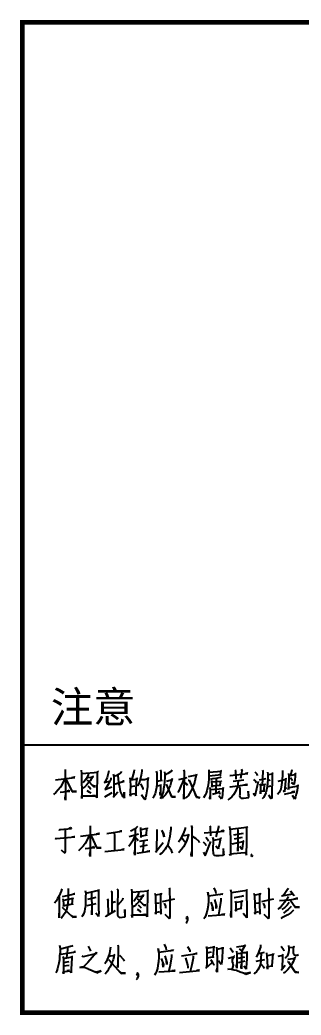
# Model space of a CAD drawing. Extents: x 2025205 to 2402328, y -557483 to 329036.
# Drawn here: x 2165640 to 2169999, y 88516 to 103917 of the extents above; entities that cross this region are included whole.
import ezdxf

# ---------------------------------------------------------------- set-up
doc = ezdxf.new("R2010")
doc.units = 0
doc.header["$LTSCALE"] = 1500
doc.header["$MEASUREMENT"] = 0
doc.layers.add('PUB_TITLE', color=4, linetype='Continuous')
doc.styles.add('图签2', font='simhei.ttf', dxfattribs={"height": 1000})

msp = doc.modelspace()

# ---------------------------------------------------------------- linework, layer by layer
at = {"layer": 'PUB_TITLE'}
for p, q in [((2165677.3, 92696.4), (2176177.3, 92696.4)), ((2166344.3, 92319.3), (2166347.3, 92009.3)), ((2166589.2, 92304.1), (2166595.2, 92255)), ((2166595.2, 92255), (2166601.3, 91865.7)), ((2166598.2, 92255), (2166852.2, 92277.7)), ((2166837.1, 92255), (2166834.1, 91914.9)), ((2166843.2, 92289), (2166837.1, 92255)), ((2166852.2, 92277.7), (2166843.2, 92289)), ((2167015.5, 92273.9), (2166991.3, 92194.5)), ((2167018.5, 92296.6), (2167015.5, 92273.9)), ((2167203, 92262.6), (2167133.4, 92221)), ((2167212, 92285.3), (2167203, 92262.6)), ((2167405.5, 92277.7), (2167384.4, 92202.1)), ((2167411.6, 92311.7), (2167405.5, 92277.7)), ((2167532.5, 92292.8), (2167517.4, 92228.6)), ((2167529.5, 92319.3), (2167532.5, 92292.8)), ((2167753.3, 92289), (2167762.3, 92258.8)), ((2167762.3, 92258.8), (2167762.3, 92168.1)), ((2167816.8, 92311.7), (2167822.8, 92289)), ((2167822.8, 92289), (2167822.8, 92145.4)), ((2167883.3, 92281.5), (2167889.3, 92243.7)), ((2167934.7, 92255), (2167895.4, 92236.1)), ((2167992.1, 92292.8), (2167934.7, 92255)), ((2167998.2, 92304.1), (2167992.1, 92292.8)), ((2168176.6, 92311.7), (2168188.7, 92292.8)), ((2168185.6, 92296.6), (2168182.6, 91858.2)), ((2168188.7, 92292.8), (2168185.6, 92296.6)), ((2168566.6, 92311.7), (2168569.6, 92277.7)), ((2168569.6, 92277.7), (2168569.6, 92217.2)), ((2168575.7, 92273.9), (2168763.2, 92292.8)), ((2168754.1, 92300.4), (2168745, 92232.3)), ((2168763.2, 92292.8), (2168754.1, 92300.4)), ((2168899.2, 92224.8), (2169171.3, 92255)), ((2168974.8, 92311.7), (2168986.9, 92296.6)), ((2168986.9, 92296.6), (2168980.9, 92292.8)), ((2168980.9, 92292.8), (2168986.9, 92168.1)), ((2169071.6, 92323), (2169086.7, 92296.6)), ((2169080.6, 92296.6), (2169071.6, 92232.3)), ((2169086.7, 92296.6), (2169080.6, 92296.6)), ((2169162.3, 92258.8), (2169135.1, 92255)), ((2169171.3, 92255), (2169162.3, 92258.8)), ((2169283.2, 92281.5), (2169310.4, 92251.2)), ((2169407.2, 92289), (2169395.1, 92069.8)), ((2169401.1, 92307.9), (2169407.2, 92289)), ((2169476.7, 92277.7), (2169482.8, 92243.7)), ((2169549.3, 92266.4), (2169549.3, 92209.7)), ((2169561.4, 92251.2), (2169549.3, 92266.4)), ((2169709.5, 92300.4), (2169709.5, 92232.3)), ((2169803.3, 92255), (2169809.3, 92221)), ((2169854.7, 92311.7), (2169833.5, 92224.8)), ((2169909.1, 92258.8), (2169906.1, 92213.4)), ((2169918.2, 92243.7), (2169909.1, 92258.8)), ((2166193.1, 92156.7), (2166492.4, 92190.8)), ((2166298.9, 92100.1), (2166268.7, 92043.4)), ((2166332.2, 92168.1), (2166298.9, 92100.1)), ((2166359.4, 92164.3), (2166450.1, 91971.6)), ((2166480.3, 92198.3), (2166441, 92187)), ((2166492.4, 92190.8), (2166480.3, 92198.3)), ((2166637.5, 92130.3), (2166622.4, 92111.4)), ((2166670.8, 92175.6), (2166637.5, 92130.3)), ((2166698, 92232.3), (2166670.8, 92175.6)), ((2166701, 92103.8), (2166673.8, 92073.6)), ((2166676.9, 92153), (2166685.9, 92153)), ((2166682.9, 92194.5), (2166695, 92190.8)), ((2166685.9, 92153), (2166779.7, 92054.7)), ((2166695, 92190.8), (2166779.7, 92202.1)), ((2166698, 92251.2), (2166698, 92232.3)), ((2166731.3, 92141.6), (2166701, 92103.8)), ((2166770.6, 92213.4), (2166731.3, 92141.6)), ((2166779.7, 92202.1), (2166770.6, 92213.4)), ((2166949, 92115.2), (2167033.6, 92137.8)), ((2166958, 92115.2), (2166949, 92115.2)), ((2166991.3, 92194.5), (2166958, 92115.2)), ((2167048.8, 92168.1), (2167006.4, 92084.9)), ((2167051.8, 92187), (2167048.8, 92168.1)), ((2167085, 92243.7), (2167094.1, 92205.9)), ((2167094.1, 92205.9), (2167097.1, 92088.7)), ((2167133.4, 92221), (2167097.1, 92205.9)), ((2167100.2, 92088.7), (2167254.4, 92134.1)), ((2167160.6, 92228.6), (2167163.7, 92160.5)), ((2167163.7, 92160.5), (2167172.7, 92096.3)), ((2167245.3, 92137.8), (2167218.1, 92122.7)), ((2167254.4, 92134.1), (2167245.3, 92137.8)), ((2167342, 92187), (2167351.1, 92153)), ((2167351.1, 92153), (2167354.1, 92058.5)), ((2167438.8, 92164.3), (2167354.1, 92153)), ((2167384.4, 92202.1), (2167372.3, 92156.7)), ((2167463, 92171.9), (2167438.8, 92164.3)), ((2167444.9, 92013.1), (2167450.9, 92168.1)), ((2167450.9, 92187), (2167463, 92171.9)), ((2167450.9, 92168.1), (2167450.9, 92187)), ((2167487.2, 92111.4), (2167475.1, 92077.4)), ((2167502.3, 92160.5), (2167487.2, 92111.4)), ((2167517.4, 92228.6), (2167502.3, 92160.5)), ((2167502.3, 92160.5), (2167568.8, 92164.3)), ((2167568.8, 92164.3), (2167571.8, 92164.3)), ((2167571.8, 92164.3), (2167626.3, 92175.6)), ((2167620.2, 92126.5), (2167617.2, 92054.7)), ((2167626.3, 92194.5), (2167620.2, 92126.5)), ((2167635.3, 92179.4), (2167626.3, 92194.5)), ((2167626.3, 92175.6), (2167635.3, 92179.4)), ((2167762.3, 92100.1), (2167756.3, 92039.6)), ((2167762.3, 92168.1), (2167762.3, 92100.1)), ((2167765.4, 92134.1), (2167853, 92149.2)), ((2167883.3, 92130.3), (2167877.2, 92069.8)), ((2167889.3, 92194.5), (2167883.3, 92130.3)), ((2167889.3, 92243.7), (2167889.3, 92194.5)), ((2167910.5, 92137.8), (2168007.2, 92164.3)), ((2167986.1, 92126.5), (2167967.9, 92066)), ((2168001.2, 92175.6), (2167986.1, 92126.5)), ((2168007.2, 92164.3), (2168001.2, 92175.6)), ((2168104, 92164.3), (2168231, 92194.5)), ((2168161.4, 92115.2), (2168137.3, 92062.3)), ((2168182.6, 92179.4), (2168161.4, 92115.2)), ((2168182.6, 92122.7), (2168221.9, 92092.5)), ((2168246.1, 92153), (2168264.3, 92149.2)), ((2168252.2, 92209.7), (2168382.2, 92232.3)), ((2168264.3, 92149.2), (2168376.1, 91888.4)), ((2168339.8, 92100.1), (2168327.7, 92062.3)), ((2168351.9, 92137.8), (2168339.8, 92100.1)), ((2168364, 92194.5), (2168351.9, 92137.8)), ((2168376.1, 92243.7), (2168364, 92194.5)), ((2168382.2, 92232.3), (2168376.1, 92243.7)), ((2168563.6, 92122.7), (2168557.5, 92073.6)), ((2168566.6, 92160.5), (2168563.6, 92122.7)), ((2168569.6, 92217.2), (2168566.6, 92160.5)), ((2168760.1, 92232.3), (2168572.7, 92213.4)), ((2168633.1, 92171.9), (2168593.8, 92164.3)), ((2168608.9, 92145.4), (2168612, 92119)), ((2168760.1, 92130.3), (2168612, 92119)), ((2168612, 92119), (2168618, 92043.4)), ((2168675.5, 92179.4), (2168633.1, 92171.9)), ((2168751.1, 92190.8), (2168675.5, 92179.4)), ((2168681.5, 92175.6), (2168678.5, 91952.7)), ((2168745, 92232.3), (2168760.1, 92232.3)), ((2168745, 92073.6), (2168754.1, 92141.6)), ((2168760.1, 92198.3), (2168751.1, 92190.8)), ((2168754.1, 92141.6), (2168760.1, 92130.3)), ((2168893.2, 92224.8), (2168899.2, 92224.8)), ((2168947.6, 92134.1), (2169110.9, 92156.7)), ((2169020.2, 92100.1), (2169017.1, 92096.3)), ((2169023.2, 92137.8), (2169020.2, 92100.1)), ((2169071.6, 92232.3), (2169059.5, 92175.6)), ((2169262, 92160.5), (2169292.3, 92134.1)), ((2169289.3, 91907.3), (2169337.6, 92137.8)), ((2169292.3, 92134.1), (2169301.4, 92111.4)), ((2169310.4, 92251.2), (2169319.5, 92224.8)), ((2169352.8, 92156.7), (2169455.6, 92179.4)), ((2169479.7, 92107.6), (2169473.7, 92050.9)), ((2169482.8, 92168.1), (2169479.7, 92107.6)), ((2169482.8, 92243.7), (2169482.8, 92168.1)), ((2169485.8, 92239.9), (2169561.4, 92251.2)), ((2169522.1, 92149.2), (2169485.8, 92141.6)), ((2169549.3, 92209.7), (2169546.3, 91914.9)), ((2169643, 92137.8), (2169767, 92168.1)), ((2169706.5, 92156.7), (2169697.4, 92077.4)), ((2169709.5, 92232.3), (2169706.5, 92156.7)), ((2169754.9, 92141.6), (2169739.8, 91971.6)), ((2169760.9, 92183.2), (2169754.9, 92141.6)), ((2169767, 92168.1), (2169760.9, 92183.2)), ((2169809.3, 92221), (2169806.3, 92009.3)), ((2169809.3, 92221), (2169918.2, 92243.7)), ((2169833.5, 92194.5), (2169857.7, 92160.5)), ((2169848.6, 92115.2), (2169887.9, 92088.7)), ((2169884.9, 92084.9), (2169848.6, 92115.2)), ((2169857.7, 92160.5), (2169863.7, 92145.4)), ((2169894, 92100.1), (2169891, 92088.7)), ((2169900, 92153), (2169894, 92100.1)), ((2169906.1, 92213.4), (2169900, 92153)), ((2166196.1, 91960.2), (2166162.8, 91930)), ((2166235.4, 92001.8), (2166196.1, 91960.2)), ((2166268.7, 92043.4), (2166235.4, 92001.8)), ((2166265.6, 91964), (2166416.8, 91982.9)), ((2166347.3, 92009.3), (2166347.3, 91843)), ((2166404.7, 91990.4), (2166377.5, 91979.1)), ((2166416.8, 91982.9), (2166404.7, 91990.4)), ((2166453.1, 91979.1), (2166435, 92001.8)), ((2166450.1, 91971.6), (2166516.6, 91975.3)), ((2166516.6, 91975.3), (2166453.1, 91979.1)), ((2166646.6, 92047.1), (2166616.4, 92028.2)), ((2166673.8, 92073.6), (2166646.6, 92047.1)), ((2166679.9, 91994.2), (2166719.2, 91967.8)), ((2166692, 92058.5), (2166725.2, 92032)), ((2166719.2, 91967.8), (2166737.3, 91948.9)), ((2166725.2, 92032), (2166740.3, 92013.1)), ((2166779.7, 92062.3), (2166764.5, 92069.8)), ((2166812.9, 92054.7), (2166779.7, 92062.3)), ((2166779.7, 92054.7), (2166812.9, 92054.7)), ((2166955, 92005.6), (2167063.9, 92047.1)), ((2166964.1, 92009.3), (2166955, 92005.6)), ((2166955, 91896), (2167069.9, 91960.2)), ((2167006.4, 92084.9), (2166964.1, 92009.3)), ((2167088.1, 91888.4), (2167160.6, 91971.6)), ((2167097.1, 91990.4), (2167094.1, 91899.7)), ((2167097.1, 92088.7), (2167097.1, 91990.4)), ((2167172.7, 92096.3), (2167175.7, 92088.7)), ((2167175.7, 92088.7), (2167181.8, 92050.9)), ((2167181.8, 92050.9), (2167187.8, 92009.3)), ((2167187.8, 92009.3), (2167199.9, 91964)), ((2167199.9, 91964), (2167218.1, 91926.2)), ((2167257.4, 91967.8), (2167254.4, 91880.8)), ((2167263.4, 91873.3), (2167257.4, 91967.8)), ((2167354.1, 92058.5), (2167351.1, 91979.1)), ((2167351.1, 91979.1), (2167354.1, 91903.5)), ((2167354.1, 92054.7), (2167420.7, 92062.3)), ((2167441.8, 91907.3), (2167444.9, 92013.1)), ((2167475.1, 92077.4), (2167469, 92058.5)), ((2167508.3, 92092.5), (2167541.6, 92035.8)), ((2167541.6, 92035.8), (2167544.6, 92024.5)), ((2167544.6, 92024.5), (2167547.7, 92005.6)), ((2167608.1, 91986.7), (2167599.1, 91922.4)), ((2167617.2, 92054.7), (2167608.1, 91986.7)), ((2167747.2, 91994.2), (2167735.1, 91941.3)), ((2167756.3, 92039.6), (2167747.2, 91994.2)), ((2167762.3, 92066), (2167825.8, 92073.6)), ((2167816.8, 91937.5), (2167816.8, 91967.8)), ((2167819.8, 92084.9), (2167819.8, 91914.9)), ((2167825.8, 92073.6), (2167819.8, 92084.9)), ((2167859.1, 91967.8), (2167847, 91926.2)), ((2167868.2, 92016.9), (2167859.1, 91967.8)), ((2167877.2, 92069.8), (2167868.2, 92016.9)), ((2167928.6, 91971.6), (2167898.4, 91926.2)), ((2167907.5, 92088.7), (2167992.1, 91896)), ((2167949.8, 92020.7), (2167928.6, 91971.6)), ((2167967.9, 92066), (2167949.8, 92020.7)), ((2168091.9, 91971.6), (2168085.9, 91960.2)), ((2168113.1, 92009.3), (2168091.9, 91971.6)), ((2168137.3, 92062.3), (2168113.1, 92009.3)), ((2168221.9, 92092.5), (2168231, 92069.8)), ((2168288.4, 91982.9), (2168267.3, 91945.1)), ((2168312.6, 92024.5), (2168288.4, 91982.9)), ((2168327.7, 92062.3), (2168312.6, 92024.5)), ((2168527.3, 91952.7), (2168512.2, 91918.6)), ((2168539.4, 91986.7), (2168527.3, 91952.7)), ((2168548.5, 92032), (2168539.4, 91986.7)), ((2168557.5, 92073.6), (2168548.5, 92032)), ((2168584.8, 92035.8), (2168587.8, 92001.8)), ((2168587.8, 92001.8), (2168590.8, 91914.9)), ((2168590.8, 92005.6), (2168796.4, 92024.5)), ((2168615, 92062.3), (2168757.1, 92073.6)), ((2168618, 92043.4), (2168615, 92062.3)), ((2168624.1, 91937.5), (2168729.9, 91964)), ((2168720.8, 91986.7), (2168732.9, 91956.4)), ((2168732.9, 91956.4), (2168739, 91933.8)), ((2168757.1, 92073.6), (2168745, 92073.6)), ((2168787.3, 92016.9), (2168778.3, 91930)), ((2168790.4, 92035.8), (2168787.3, 92016.9)), ((2168796.4, 92024.5), (2168790.4, 92035.8)), ((2168893.2, 92043.4), (2168899.2, 92047.1)), ((2168899.2, 92047.1), (2169092.7, 92073.6)), ((2168977.8, 91964), (2168953.6, 91926.2)), ((2168992.9, 92001.8), (2168977.8, 91964)), ((2169011.1, 92050.9), (2168992.9, 92001.8)), ((2169017.1, 92096.3), (2169011.1, 92050.9)), ((2169041.3, 92047.1), (2169056.4, 92028.2)), ((2169047.4, 92028.2), (2169047.4, 91941.3)), ((2169056.4, 92028.2), (2169047.4, 92028.2)), ((2169092.7, 92073.6), (2169168.3, 92081.2)), ((2169153.2, 92084.9), (2169116.9, 92073.6)), ((2169168.3, 92081.2), (2169153.2, 92084.9)), ((2169180.4, 91979.1), (2169183.4, 91896)), ((2169189.5, 91884.6), (2169180.4, 91979.1)), ((2169259, 91948.9), (2169262, 91945.1)), ((2169358.8, 92096.3), (2169367.9, 92066)), ((2169440.4, 92081.2), (2169364.9, 92069.8)), ((2169367.9, 92066), (2169367.9, 91941.3)), ((2169367.9, 91941.3), (2169370.9, 91979.1)), ((2169370.9, 91979.1), (2169434.4, 91986.7)), ((2169419.3, 91986.7), (2169434.4, 92096.3)), ((2169434.4, 91986.7), (2169419.3, 91986.7)), ((2169434.4, 92096.3), (2169440.4, 92081.2)), ((2169452.5, 91956.4), (2169434.4, 91918.6)), ((2169464.6, 92001.8), (2169452.5, 91956.4)), ((2169473.7, 92050.9), (2169464.6, 92001.8)), ((2169528.1, 92058.5), (2169476.7, 92047.1)), ((2169661.2, 91960.2), (2169634, 91930)), ((2169682.3, 92013.1), (2169661.2, 91960.2)), ((2169697.4, 92077.4), (2169682.3, 92013.1)), ((2169727.7, 91979.1), (2169779.1, 92039.6)), ((2169739.8, 91971.6), (2169727.7, 91979.1)), ((2169742.8, 91937.5), (2169900, 91971.6)), ((2169797.2, 92024.5), (2169818.4, 92035.8)), ((2169806.3, 92009.3), (2169797.2, 92024.5)), ((2169818.4, 92035.8), (2169954.5, 92062.3)), ((2169884.9, 91975.3), (2169857.7, 91964)), ((2169891, 92088.7), (2169884.9, 92084.9)), ((2169900, 91971.6), (2169884.9, 91975.3)), ((2169936.3, 91994.2), (2169921.2, 91937.5)), ((2169948.4, 92077.4), (2169936.3, 91994.2)), ((2169954.5, 92062.3), (2169948.4, 92077.4)), ((2166341.2, 91865.7), (2166347.3, 91914.9)), ((2166347.3, 91843), (2166341.2, 91865.7)), ((2166598.2, 91907.3), (2166812.9, 91907.3)), ((2166601.3, 91865.7), (2166598.2, 91907.3)), ((2166797.8, 91911.1), (2166767.6, 91907.3)), ((2166812.9, 91907.3), (2166797.8, 91911.1)), ((2166831.1, 91877.1), (2166809.9, 91907.3)), ((2166834.1, 91914.9), (2166831.1, 91877.1)), ((2167094.1, 91899.7), (2167088.1, 91888.4)), ((2167218.1, 91926.2), (2167236.2, 91899.7)), ((2167236.2, 91899.7), (2167254.4, 91884.6)), ((2167254.4, 91884.6), (2167263.4, 91873.3)), ((2167348.1, 91937.5), (2167420.7, 91945.1)), ((2167354.1, 91903.5), (2167348.1, 91937.5)), ((2167420.7, 91945.1), (2167438.8, 91922.4)), ((2167438.8, 91922.4), (2167441.8, 91907.3)), ((2167523.5, 91922.4), (2167577.9, 91854.4)), ((2167574.9, 91846.8), (2167523.5, 91922.4)), ((2167587, 91880.8), (2167574.9, 91846.8)), ((2167599.1, 91922.4), (2167587, 91880.8)), ((2167717, 91903.5), (2167698.8, 91873.3)), ((2167735.1, 91941.3), (2167717, 91903.5)), ((2167831.9, 91888.4), (2167813.7, 91861.9)), ((2167819.8, 91914.9), (2167816.8, 91937.5)), ((2167847, 91926.2), (2167831.9, 91888.4)), ((2167868.2, 91892.2), (2167844, 91865.7)), ((2167898.4, 91926.2), (2167868.2, 91892.2)), ((2167995.2, 91899.7), (2167980, 91922.4)), ((2167992.1, 91896), (2168049.6, 91892.2)), ((2168049.6, 91892.2), (2167995.2, 91899.7)), ((2168179.6, 91888.4), (2168182.6, 91933.8)), ((2168182.6, 91858.2), (2168179.6, 91888.4)), ((2168224.9, 91888.4), (2168203.8, 91869.5)), ((2168246.1, 91911.1), (2168224.9, 91888.4)), ((2168267.3, 91945.1), (2168246.1, 91911.1)), ((2168376.1, 91896), (2168355, 91937.5)), ((2168430.6, 91880.8), (2168376.1, 91896)), ((2168376.1, 91888.4), (2168430.6, 91880.8)), ((2168512.2, 91918.6), (2168488, 91877.1)), ((2168584.8, 91873.3), (2168590.8, 91911.1)), ((2168587.8, 91858.2), (2168584.8, 91873.3)), ((2168590.8, 91914.9), (2168587.8, 91858.2)), ((2168723.8, 91907.3), (2168766.2, 91869.5)), ((2168763.2, 91858.2), (2168723.8, 91907.3)), ((2168769.2, 91877.1), (2168763.2, 91858.2)), ((2168775.2, 91896), (2168769.2, 91877.1)), ((2168778.3, 91930), (2168775.2, 91896)), ((2168893.2, 91869.5), (2168862.9, 91846.8)), ((2168923.4, 91892.2), (2168893.2, 91869.5)), ((2168947.6, 91918.6), (2168923.4, 91892.2)), ((2168953.6, 91926.2), (2168947.6, 91918.6)), ((2169047.4, 91933.8), (2169044.3, 91911.1)), ((2169044.3, 91911.1), (2169047.4, 91892.2)), ((2169047.4, 91941.3), (2169047.4, 91933.8)), ((2169047.4, 91892.2), (2169056.4, 91884.6)), ((2169056.4, 91884.6), (2169071.6, 91873.3)), ((2169071.6, 91873.3), (2169104.8, 91873.3)), ((2169104.8, 91873.3), (2169189.5, 91884.6)), ((2169183.4, 91896), (2169183.4, 91884.6)), ((2169262, 91945.1), (2169289.3, 91907.3)), ((2169416.3, 91884.6), (2169398.1, 91861.9)), ((2169434.4, 91918.6), (2169416.3, 91884.6)), ((2169500.9, 91918.6), (2169540.2, 91869.5)), ((2169537.2, 91861.9), (2169500.9, 91918.6)), ((2169543.2, 91873.3), (2169537.2, 91861.9)), ((2169546.3, 91888.4), (2169543.2, 91873.3)), ((2169546.3, 91914.9), (2169546.3, 91888.4)), ((2169866.8, 91914.9), (2169903.1, 91869.5)), ((2169900, 91858.2), (2169866.8, 91914.9)), ((2169912.1, 91896), (2169900, 91858.2)), ((2169921.2, 91937.5), (2169912.1, 91896)), ((2166244.5, 91390.6), (2166253.5, 91383)), ((2166253.5, 91383), (2166262.6, 91390.6)), ((2166262.6, 91390.6), (2166265.6, 91390.6)), ((2166265.6, 91390.6), (2166438, 91405.7)), ((2166341.2, 91394.3), (2166344.3, 91084.4)), ((2166425.9, 91413.2), (2166404.7, 91405.7)), ((2166441, 91409.5), (2166425.9, 91413.2)), ((2166438, 91405.7), (2166441, 91409.5)), ((2166728.3, 91447.3), (2166731.3, 91137.3)), ((2166988.3, 91326.3), (2167218.1, 91360.3)), ((2167103.2, 91330.1), (2167109.2, 91299.8)), ((2167206, 91364.1), (2167187.8, 91356.5)), ((2167218.1, 91360.3), (2167206, 91364.1)), ((2167369.3, 91367.9), (2167354.1, 91360.3)), ((2167405.5, 91386.8), (2167369.3, 91367.9)), ((2167441.8, 91413.2), (2167405.5, 91386.8)), ((2167426.7, 91398.1), (2167420.7, 90989.9)), ((2167463, 91435.9), (2167441.8, 91413.2)), ((2167508.3, 91420.8), (2167511.4, 91386.8)), ((2167511.4, 91386.8), (2167514.4, 91322.5)), ((2167614.2, 91401.9), (2167514.4, 91383)), ((2167599.1, 91299.8), (2167614.2, 91413.2)), ((2167614.2, 91413.2), (2167614.2, 91401.9)), ((2167765.4, 91371.7), (2167756.3, 91046.6)), ((2167762.3, 91390.6), (2167765.4, 91371.7)), ((2167834.9, 91379.2), (2167865.1, 91326.3)), ((2167874.2, 91277.2), (2167859.1, 91333.9)), ((2167971, 91330.1), (2167961.9, 91273.4)), ((2167980, 91390.6), (2167971, 91330.1)), ((2167980, 91428.4), (2167980, 91398.1)), ((2167980, 91398.1), (2167980, 91390.6)), ((2168176.6, 91333.9), (2168152.4, 91284.7)), ((2168200.8, 91401.9), (2168176.6, 91333.9)), ((2168200.8, 91420.8), (2168200.8, 91401.9)), ((2168297.5, 91451), (2168309.6, 91420.8)), ((2168306.6, 91432.1), (2168303.6, 90971)), ((2168309.6, 91420.8), (2168306.6, 91432.1)), ((2168494, 91337.6), (2168805.5, 91364.1)), ((2168584.8, 91447.3), (2168590.8, 91432.1)), ((2168590.8, 91432.1), (2168596.9, 91292.3)), ((2168717.8, 91424.6), (2168675.5, 91277.2)), ((2168717.8, 91443.5), (2168717.8, 91424.6)), ((2168787.3, 91371.7), (2168766.2, 91360.3)), ((2168805.5, 91364.1), (2168787.3, 91371.7)), ((2168887.1, 91435.9), (2168896.2, 91394.3)), ((2168896.2, 91394.3), (2168899.2, 91375.4)), ((2169153.2, 91417), (2168899.2, 91390.6)), ((2168899.2, 91375.4), (2168902.2, 91216.7)), ((2168956.7, 91307.4), (2169104.8, 91333.9)), ((2169017.1, 91386.8), (2169020.2, 91367.9)), ((2169020.2, 91367.9), (2169017.1, 91231.8)), ((2169168.3, 91417), (2169153.2, 91417)), ((2169156.2, 91375.4), (2169159.2, 91420.8)), ((2169156.2, 91258.3), (2169156.2, 91375.4)), ((2169159.2, 91432.1), (2169168.3, 91417)), ((2169159.2, 91420.8), (2169159.2, 91432.1)), ((2166187, 91254.5), (2166199.1, 91250.7)), ((2166199.1, 91250.7), (2166205.2, 91250.7)), ((2166205.2, 91250.7), (2166492.4, 91273.4)), ((2166477.3, 91277.2), (2166450.1, 91269.6)), ((2166492.4, 91273.4), (2166477.3, 91277.2)), ((2166577.1, 91284.7), (2166876.4, 91318.7)), ((2166682.9, 91228), (2166652.7, 91171.3)), ((2166716.2, 91296.1), (2166682.9, 91228)), ((2166743.4, 91292.3), (2166834.1, 91099.5)), ((2166864.3, 91326.3), (2166825, 91315)), ((2166876.4, 91318.7), (2166864.3, 91326.3)), ((2167109.2, 91299.8), (2167106.2, 91061.7)), ((2167481.1, 91315), (2167336, 91277.2)), ((2167384.4, 91209.1), (2167354.1, 91163.8)), ((2167417.6, 91281), (2167384.4, 91209.1)), ((2167429.7, 91262.1), (2167463, 91231.8)), ((2167463, 91231.8), (2167472.1, 91220.5)), ((2167493.2, 91205.4), (2167623.2, 91228)), ((2167514.4, 91322.5), (2167514.4, 91265.8)), ((2167514.4, 91284.7), (2167611.2, 91303.6)), ((2167553.7, 91212.9), (2167547.7, 91039.1)), ((2167611.2, 91303.6), (2167599.1, 91299.8)), ((2167744.2, 91039.1), (2167862.1, 91186.5)), ((2167865.1, 91326.3), (2167871.2, 91299.8)), ((2167871.2, 91299.8), (2167874.2, 91277.2)), ((2167943.7, 91194), (2167931.7, 91156.2)), ((2167955.8, 91235.6), (2167943.7, 91194)), ((2167958.9, 91265.8), (2167955.8, 91235.6)), ((2167961.9, 91273.4), (2167958.9, 91265.8)), ((2168125.2, 91228), (2168101, 91194)), ((2168152.4, 91284.7), (2168125.2, 91228)), ((2168152.4, 91265.8), (2168173.5, 91235.6)), ((2168173.5, 91235.6), (2168188.7, 91212.9)), ((2168176.6, 91299.8), (2168185.6, 91296.1)), ((2168185.6, 91296.1), (2168255.2, 91307.4)), ((2168188.7, 91212.9), (2168194.7, 91190.2)), ((2168228, 91224.3), (2168203.8, 91167.6)), ((2168252.2, 91307.4), (2168228, 91224.3)), ((2168261.2, 91315), (2168252.2, 91307.4)), ((2168255.2, 91307.4), (2168261.2, 91315)), ((2168309.6, 91284.7), (2168361, 91254.5)), ((2168361, 91254.5), (2168415.4, 91205.4)), ((2168415.4, 91205.4), (2168421.5, 91186.5)), ((2168482, 91197.8), (2168515.2, 91160)), ((2168512.2, 90982.4), (2168599.9, 91201.6)), ((2168521.3, 91269.6), (2168554.5, 91231.8)), ((2168554.5, 91231.8), (2168560.6, 91209.1)), ((2168630.1, 91262.1), (2168639.2, 91224.3)), ((2168639.2, 91224.3), (2168630.1, 91262.1)), ((2168636.2, 91073.1), (2168639.2, 91224.3)), ((2168639.2, 91224.3), (2168760.1, 91243.2)), ((2168745, 91224.3), (2168735.9, 91171.3)), ((2168748, 91258.3), (2168745, 91224.3)), ((2168760.1, 91243.2), (2168748, 91258.3)), ((2168902.2, 91216.7), (2168902.2, 91099.5)), ((2168932.5, 91167.6), (2169098.8, 91201.6)), ((2168965.7, 91243.2), (2169092.7, 91269.6)), ((2169017.1, 91231.8), (2169020.2, 91137.3)), ((2169101.8, 91209.1), (2169092.7, 91133.5)), ((2169098.8, 91212.9), (2169104.8, 91205.4)), ((2169098.8, 91201.6), (2169098.8, 91212.9)), ((2169104.8, 91205.4), (2169101.8, 91209.1)), ((2169156.2, 91156.2), (2169156.2, 91258.3)), ((2166283.8, 91069.3), (2166335.2, 91020.2)), ((2166335.2, 91020.2), (2166283.8, 91069.3)), ((2166341.2, 91042.8), (2166335.2, 91020.2)), ((2166335.2, 91020.2), (2166338.2, 91031.5)), ((2166344.3, 91084.4), (2166341.2, 91042.8)), ((2166580.1, 91088.2), (2166546.8, 91058)), ((2166619.4, 91129.8), (2166580.1, 91088.2)), ((2166652.7, 91171.3), (2166619.4, 91129.8)), ((2166649.6, 91092), (2166800.8, 91110.9)), ((2166725.2, 90993.7), (2166731.3, 91042.8)), ((2166731.3, 91137.3), (2166731.3, 90971)), ((2166788.7, 91118.4), (2166761.5, 91107.1)), ((2166800.8, 91110.9), (2166788.7, 91118.4)), ((2166837.1, 91107.1), (2166819, 91129.8)), ((2166834.1, 91099.5), (2166900.6, 91103.3)), ((2166900.6, 91103.3), (2166837.1, 91107.1)), ((2166955, 91046.6), (2167257.4, 91076.9)), ((2167248.3, 91084.4), (2167221.1, 91073.1)), ((2167257.4, 91076.9), (2167248.3, 91084.4)), ((2167354.1, 91163.8), (2167326.9, 91126)), ((2167414.6, 91023.9), (2167420.7, 91061.7)), ((2167420.7, 90989.9), (2167414.6, 91023.9)), ((2167453.9, 91023.9), (2167653.5, 91050.4)), ((2167611.2, 91144.9), (2167499.3, 91122.2)), ((2167641.4, 91054.2), (2167608.1, 91046.6)), ((2167653.5, 91050.4), (2167641.4, 91054.2)), ((2167756.3, 91046.6), (2167744.2, 91039.1)), ((2167837.9, 91023.9), (2167816.8, 91008.8)), ((2167856.1, 91039.1), (2167837.9, 91023.9)), ((2167874.2, 91061.7), (2167856.1, 91039.1)), ((2167892.3, 91084.4), (2167874.2, 91061.7)), ((2167907.5, 91107.1), (2167892.3, 91084.4)), ((2167922.6, 91129.8), (2167907.5, 91107.1)), ((2167931.7, 91156.2), (2167922.6, 91129.8)), ((2167992.1, 91061.7), (2167934.7, 91141.1)), ((2168007.2, 91023.9), (2167992.1, 91061.7)), ((2168110, 91039.1), (2168098, 91027.7)), ((2168143.3, 91076.9), (2168110, 91039.1)), ((2168146.3, 91076.9), (2168143.3, 91076.9)), ((2168176.6, 91118.4), (2168146.3, 91076.9)), ((2168203.8, 91167.6), (2168176.6, 91118.4)), ((2168297.5, 91001.3), (2168303.6, 91046.6)), ((2168485, 91039.1), (2168512.2, 90982.4)), ((2168515.2, 91160), (2168521.3, 91141.1)), ((2168639.2, 91020.2), (2168636.2, 91073.1)), ((2168711.7, 91088.2), (2168675.5, 91129.8)), ((2168681.5, 91122.2), (2168714.8, 91095.8)), ((2168717.8, 91103.3), (2168711.7, 91088.2)), ((2168735.9, 91171.3), (2168717.8, 91103.3)), ((2168790.4, 91092), (2168796.4, 91023.9)), ((2168793.4, 91054.2), (2168793.4, 90989.9)), ((2168796.4, 91023.9), (2168802.5, 90993.7)), ((2168896.2, 91012.6), (2169119.9, 91031.5)), ((2168902.2, 91099.5), (2168902.2, 90986.1)), ((2169017.1, 91084.4), (2169020.2, 91107.1)), ((2169017.1, 91061.7), (2169017.1, 91084.4)), ((2169020.2, 91050.4), (2169017.1, 91061.7)), ((2169020.2, 91137.3), (2169020.2, 91050.4)), ((2169050.4, 91126), (2169083.7, 91084.4)), ((2169080.6, 91076.9), (2169050.4, 91126)), ((2169083.7, 91088.2), (2169080.6, 91076.9)), ((2169092.7, 91133.5), (2169083.7, 91088.2)), ((2169119.9, 91031.5), (2169135.1, 91020.2)), ((2169153.2, 91035.3), (2169156.2, 91156.2)), ((2169153.2, 90989.9), (2169153.2, 91035.3)), ((2166731.3, 90971), (2166725.2, 90993.7)), ((2167816.8, 91008.8), (2167801.6, 90993.7)), ((2168303.6, 90971), (2168297.5, 91001.3)), ((2168645.2, 90997.5), (2168639.2, 91020.2)), ((2168654.3, 90986.1), (2168645.2, 90997.5)), ((2168684.5, 90978.6), (2168654.3, 90986.1)), ((2168726.9, 90978.6), (2168684.5, 90978.6)), ((2168793.4, 90986.1), (2168726.9, 90978.6)), ((2168802.5, 90993.7), (2168793.4, 90986.1)), ((2168902.2, 90986.1), (2168896.2, 91012.6)), ((2169135.1, 91020.2), (2169153.2, 90989.9)), ((2169234.5, 91008), (2169219.7, 90989.5)), ((2169219.7, 90989.5), (2169234.5, 90971)), ((2169234.5, 90971), (2169249.3, 90989.5)), ((2166280, 90435.7), (2166264.9, 90397.9)), ((2166289.1, 90469.7), (2166280, 90435.7)), ((2166385.9, 90477.2), (2166385.9, 90454.6)), ((2166385.9, 90454.6), (2166388.9, 90371.4)), ((2166652, 90443.2), (2166661, 90397.9)), ((2166661, 90405.4), (2166863.6, 90447)), ((2166751.7, 90420.5), (2166757.8, 90122)), ((2166857.6, 90458.3), (2166857.6, 90401.7)), ((2166863.6, 90447), (2166857.6, 90458.3)), ((2167051.1, 90435.7), (2167069.2, 90416.8)), ((2167063.2, 90420.5), (2167066.2, 90099.3)), ((2167069.2, 90416.8), (2167063.2, 90420.5)), ((2167144.8, 90469.7), (2167162.9, 90447)), ((2167156.9, 90450.8), (2167150.9, 90201.3)), ((2167162.9, 90447), (2167156.9, 90450.8)), ((2167368.6, 90465.9), (2167374.6, 90416.8)), ((2167374.6, 90416.8), (2167380.6, 90027.5)), ((2167377.6, 90416.8), (2167631.6, 90439.4)), ((2167477.4, 90413), (2167477.4, 90394.1)), ((2167616.5, 90416.8), (2167613.5, 90076.6)), ((2167622.5, 90450.8), (2167616.5, 90416.8)), ((2167631.6, 90439.4), (2167622.5, 90450.8)), ((2167955.1, 90484.8), (2167961.2, 90469.7)), ((2167961.2, 90469.7), (2167964.2, 90261.8)), ((2168550.8, 90416.8), (2168562.9, 90341.2)), ((2168562.9, 90356.3), (2168550.8, 90416.8)), ((2168644.5, 90484.8), (2168671.7, 90428.1)), ((2168671.7, 90428.1), (2168674.8, 90397.9)), ((2168904.6, 90462.1), (2168913.6, 90413)), ((2168913.6, 90413), (2169161.6, 90450.8)), ((2168913.6, 90413), (2168913.6, 90397.9)), ((2169155.5, 90458.3), (2169152.5, 90447)), ((2169152.5, 90447), (2169158.5, 90125.7)), ((2169161.6, 90450.8), (2169155.5, 90458.3)), ((2169491.1, 90484.8), (2169497.2, 90469.7)), ((2169497.2, 90469.7), (2169500.2, 90261.8)), ((2169787.5, 90458.3), (2169748.1, 90397.9)), ((2169796.5, 90481), (2169787.5, 90458.3)), ((2169835.8, 90435.7), (2169884.2, 90371.4)), ((2169869.1, 90390.3), (2169835.8, 90435.7)), ((2166201.4, 90280.7), (2166177.2, 90246.7)), ((2166225.6, 90318.5), (2166201.4, 90280.7)), ((2166246.8, 90360.1), (2166225.6, 90318.5)), ((2166264.9, 90397.9), (2166246.8, 90360.1)), ((2166246.8, 90348.7), (2166249.8, 90095.5)), ((2166301.2, 90352.5), (2166491.7, 90394.1)), ((2166307.3, 90314.7), (2166313.3, 90284.5)), ((2166313.3, 90284.5), (2166316.3, 90242.9)), ((2166461.5, 90318.5), (2166316.3, 90292)), ((2166385.9, 90303.4), (2166382.9, 90246.7)), ((2166388.9, 90371.4), (2166385.9, 90303.4)), ((2166452.4, 90231.6), (2166461.5, 90329.8)), ((2166482.6, 90394.1), (2166458.4, 90386.5)), ((2166461.5, 90329.8), (2166461.5, 90318.5)), ((2166491.7, 90394.1), (2166482.6, 90394.1)), ((2166658, 90273.1), (2166655, 90201.3)), ((2166661, 90397.9), (2166658, 90352.5)), ((2166658, 90352.5), (2166658, 90273.1)), ((2166818.3, 90333.6), (2166688.2, 90303.4)), ((2166857.6, 90401.7), (2166860.6, 90246.7)), ((2166990.6, 90314.7), (2167008.7, 90288.3)), ((2167002.7, 90292), (2167008.7, 90069.1)), ((2167008.7, 90288.3), (2167002.7, 90292)), ((2167123.6, 90269.4), (2167066.2, 90254.2)), ((2167232.5, 90299.6), (2167153.9, 90212.7)), ((2167235.5, 90326.1), (2167232.5, 90299.6)), ((2167416.9, 90292), (2167401.8, 90273.1)), ((2167450.2, 90337.4), (2167416.9, 90292)), ((2167477.4, 90394.1), (2167450.2, 90337.4)), ((2167480.4, 90265.6), (2167453.2, 90235.4)), ((2167456.2, 90314.7), (2167465.3, 90314.7)), ((2167462.3, 90356.3), (2167474.4, 90352.5)), ((2167465.3, 90314.7), (2167559, 90216.5)), ((2167474.4, 90352.5), (2167559, 90363.9)), ((2167510.7, 90303.4), (2167480.4, 90265.6)), ((2167550, 90375.2), (2167510.7, 90303.4)), ((2167559, 90363.9), (2167550, 90375.2)), ((2167731.4, 90401.7), (2167740.5, 90363.9)), ((2167740.5, 90363.9), (2167749.5, 90103.1)), ((2167840.2, 90386.5), (2167743.5, 90371.4)), ((2167746.5, 90246.7), (2167800.9, 90254.2)), ((2167825.1, 90401.7), (2167840.2, 90386.5)), ((2167825.1, 90242.9), (2167825.1, 90401.7)), ((2167852.3, 90273.1), (2167964.2, 90299.6)), ((2167964.2, 90299.6), (2168042.8, 90314.7)), ((2167964.2, 90261.8), (2167964.2, 90133.3)), ((2168562.9, 90280.7), (2168556.8, 90212.7)), ((2168780.6, 90386.5), (2168562.9, 90356.3)), ((2168562.9, 90341.2), (2168562.9, 90280.7)), ((2168599.2, 90261.8), (2168632.4, 90171.1)), ((2168656.6, 90303.4), (2168686.9, 90197.6)), ((2168735.2, 90382.8), (2168774.5, 90394.1)), ((2168756.4, 90288.3), (2168735.2, 90159.8)), ((2168756.4, 90326.1), (2168756.4, 90288.3)), ((2168774.5, 90394.1), (2168786.6, 90386.5)), ((2168786.6, 90386.5), (2168780.6, 90386.5)), ((2168913.6, 90397.9), (2168916.6, 90091.7)), ((2168959, 90333.6), (2168965, 90333.6)), ((2168965, 90333.6), (2169107.1, 90360.1)), ((2168977.1, 90276.9), (2168986.2, 90250.5)), ((2169073.9, 90269.4), (2168986.2, 90258)), ((2169067.8, 90167.3), (2169079.9, 90288.3)), ((2169092, 90276.9), (2169073.9, 90269.4)), ((2169079.9, 90288.3), (2169092, 90276.9)), ((2169104.1, 90363.9), (2169086, 90356.3)), ((2169107.1, 90360.1), (2169104.1, 90363.9)), ((2169267.4, 90401.7), (2169276.5, 90363.9)), ((2169276.5, 90363.9), (2169285.5, 90103.1)), ((2169376.2, 90386.5), (2169279.5, 90371.4)), ((2169282.5, 90246.7), (2169336.9, 90254.2)), ((2169361.1, 90401.7), (2169376.2, 90386.5)), ((2169361.1, 90242.9), (2169361.1, 90401.7)), ((2169388.3, 90273.1), (2169500.2, 90299.6)), ((2169500.2, 90299.6), (2169578.8, 90314.7)), ((2169500.2, 90261.8), (2169500.2, 90133.3)), ((2169663.5, 90288.3), (2169814.7, 90299.6)), ((2169702.8, 90360.1), (2169869.1, 90390.3)), ((2169714.9, 90356.3), (2169702.8, 90360.1)), ((2169748.1, 90261.8), (2169711.9, 90220.2)), ((2169748.1, 90397.9), (2169714.9, 90356.3)), ((2169775.4, 90307.2), (2169748.1, 90261.8)), ((2169796.5, 90352.5), (2169775.4, 90307.2)), ((2169814.7, 90258), (2169781.4, 90216.5)), ((2169814.7, 90299.6), (2169947.7, 90318.5)), ((2169829.8, 90299.6), (2169914.4, 90182.4)), ((2169884.2, 90371.4), (2169890.3, 90360.1)), ((2169926.5, 90322.3), (2169893.3, 90310.9)), ((2169947.7, 90318.5), (2169926.5, 90322.3)), ((2166295.2, 90186.2), (2166461.5, 90031.3)), ((2166316.3, 90242.9), (2166316.3, 90197.6)), ((2166316.3, 90197.6), (2166319.4, 90212.7)), ((2166343.5, 90099.3), (2166316.3, 90061.5)), ((2166319.4, 90212.7), (2166464.5, 90235.4)), ((2166361.7, 90140.9), (2166343.5, 90099.3)), ((2166373.8, 90190), (2166361.7, 90140.9)), ((2166382.9, 90246.7), (2166373.8, 90190)), ((2166464.5, 90235.4), (2166452.4, 90231.6)), ((2166639.9, 90118.2), (2166624.7, 90076.6)), ((2166648.9, 90159.8), (2166639.9, 90118.2)), ((2166655, 90201.3), (2166648.9, 90159.8)), ((2166685.2, 90212.7), (2166824.3, 90242.9)), ((2166754.8, 90091.7), (2166757.8, 90137.1)), ((2166757.8, 90122), (2166757.8, 90069.1)), ((2166860.6, 90246.7), (2166860.6, 90167.3)), ((2166860.6, 90167.3), (2166860.6, 90156)), ((2166860.6, 90156), (2166863.6, 90099.3)), ((2166863.6, 90099.3), (2166860.6, 90061.5)), ((2166981.5, 90050.2), (2167123.6, 90133.3)), ((2167150.9, 90201.3), (2167150.9, 90095.5)), ((2167265.7, 90148.4), (2167268.8, 90038.8)), ((2167271.8, 90035), (2167265.7, 90148.4)), ((2167426, 90208.9), (2167395.8, 90190)), ((2167453.2, 90235.4), (2167426, 90208.9)), ((2167459.3, 90156), (2167498.6, 90129.5)), ((2167471.4, 90220.2), (2167504.6, 90193.8)), ((2167498.6, 90129.5), (2167516.7, 90110.6)), ((2167504.6, 90193.8), (2167519.7, 90174.9)), ((2167559, 90224), (2167543.9, 90231.6)), ((2167592.3, 90216.5), (2167559, 90224)), ((2167559, 90216.5), (2167592.3, 90216.5)), ((2167743.5, 90103.1), (2167807, 90118.2)), ((2167749.5, 90076.6), (2167743.5, 90103.1)), ((2167749.5, 90103.1), (2167749.5, 90076.6)), ((2167807, 90118.2), (2167828.1, 90076.6)), ((2167828.1, 90076.6), (2167825.1, 90242.9)), ((2167876.5, 90246.7), (2167897.7, 90201.3)), ((2167897.7, 90201.3), (2167897.7, 90171.1)), ((2167964.2, 90133.3), (2167964.2, 90038.8)), ((2168538.7, 90106.8), (2168523.6, 90061.5)), ((2168547.8, 90156), (2168538.7, 90106.8)), ((2168556.8, 90212.7), (2168547.8, 90156)), ((2168629.4, 90129.5), (2168626.4, 90182.4)), ((2168632.4, 90171.1), (2168629.4, 90129.5)), ((2168683.8, 90167.3), (2168680.8, 90220.2)), ((2168686.9, 90197.6), (2168683.8, 90167.3)), ((2168735.2, 90159.8), (2168717.1, 90069.1)), ((2168910.6, 90057.7), (2168916.6, 90125.7)), ((2168983.2, 90148.4), (2169079.9, 90171.1)), ((2168992.2, 90122), (2168983.2, 90148.4)), ((2168986.2, 90250.5), (2168989.2, 90148.4)), ((2168989.2, 90148.4), (2168992.2, 90122)), ((2169073.9, 90171.1), (2169067.8, 90167.3)), ((2169079.9, 90171.1), (2169073.9, 90171.1)), ((2169158.5, 90125.7), (2169158.5, 90114.4)), ((2169158.5, 90114.4), (2169158.5, 90080.4)), ((2169279.5, 90103.1), (2169343, 90118.2)), ((2169285.5, 90076.6), (2169279.5, 90103.1)), ((2169285.5, 90103.1), (2169285.5, 90076.6)), ((2169343, 90118.2), (2169364.1, 90076.6)), ((2169364.1, 90076.6), (2169361.1, 90242.9)), ((2169412.5, 90246.7), (2169433.7, 90201.3)), ((2169433.7, 90201.3), (2169433.7, 90171.1)), ((2169500.2, 90133.3), (2169500.2, 90038.8)), ((2169654.4, 90163.5), (2169639.3, 90152.2)), ((2169678.6, 90182.4), (2169654.4, 90163.5)), ((2169711.9, 90220.2), (2169678.6, 90182.4)), ((2169717.9, 90159.8), (2169702.8, 90152.2)), ((2169748.1, 90182.4), (2169717.9, 90159.8)), ((2169763.3, 90122), (2169727, 90095.5)), ((2169781.4, 90216.5), (2169748.1, 90182.4)), ((2169799.5, 90152.2), (2169763.3, 90122)), ((2169841.9, 90099.3), (2169793.5, 90065.3)), ((2169844.9, 90197.6), (2169799.5, 90152.2)), ((2169881.2, 90140.9), (2169841.9, 90099.3)), ((2169914.4, 90190), (2169896.3, 90208.9)), ((2169971.9, 90186.2), (2169914.4, 90190)), ((2169914.4, 90182.4), (2169971.9, 90186.2)), ((2166246.8, 90053.9), (2166249.8, 90095.5)), ((2166249.8, 90023.7), (2166246.8, 90053.9)), ((2166249.8, 90095.5), (2166249.8, 90023.7)), ((2166289.1, 90027.5), (2166274, 90016.1)), ((2166316.3, 90061.5), (2166289.1, 90027.5)), ((2166455.4, 90042.6), (2166437.3, 90053.9)), ((2166458.4, 90038.8), (2166455.4, 90042.6)), ((2166518.9, 90038.8), (2166458.4, 90038.8)), ((2166461.5, 90031.3), (2166518.9, 90038.8)), ((2166612.6, 90053.9), (2166600.6, 90035)), ((2166624.7, 90076.6), (2166612.6, 90053.9)), ((2166757.8, 90069.1), (2166754.8, 90091.7)), ((2166815.2, 90095.5), (2166857.6, 90053.9)), ((2166860.6, 90042.6), (2166815.2, 90095.5)), ((2166860.6, 90061.5), (2166860.6, 90042.6)), ((2166963.4, 90050.2), (2166972.5, 90042.6)), ((2166972.5, 90042.6), (2166981.5, 90050.2)), ((2167150.9, 90095.5), (2167150.9, 90065.3)), ((2167150.9, 90065.3), (2167156.9, 90046.4)), ((2167156.9, 90046.4), (2167169, 90035)), ((2167169, 90035), (2167184.1, 90027.5)), ((2167184.1, 90027.5), (2167271.8, 90035)), ((2167377.6, 90069.1), (2167592.3, 90069.1)), ((2167380.6, 90027.5), (2167377.6, 90069.1)), ((2167577.2, 90072.8), (2167546.9, 90069.1)), ((2167592.3, 90069.1), (2167577.2, 90072.8)), ((2167610.4, 90038.8), (2167589.3, 90069.1)), ((2167613.5, 90076.6), (2167610.4, 90038.8)), ((2167891.6, 90072.8), (2167958.2, 90012.4)), ((2167958.2, 90004.8), (2167891.6, 90072.8)), ((2167964.2, 90038.8), (2167958.2, 90004.8)), ((2168230.3, 90042.6), (2168215.2, 90023.7)), ((2168215.2, 90023.7), (2168230.3, 90004.8)), ((2168218.2, 89936.8), (2168230.3, 89951.9)), ((2168245.4, 90023.7), (2168230.3, 90042.6)), ((2168230.3, 90004.8), (2168245.4, 90023.7)), ((2168230.3, 89951.9), (2168245.4, 89985.9)), ((2168245.4, 89985.9), (2168245.4, 90023.7)), ((2168508.5, 90027.5), (2168493.3, 90004.8)), ((2168523.6, 90061.5), (2168508.5, 90027.5)), ((2168559.9, 90053.9), (2168816.9, 90072.8)), ((2168801.7, 90076.6), (2168765.5, 90069.1)), ((2168816.9, 90072.8), (2168801.7, 90076.6)), ((2168916.6, 90027.5), (2168910.6, 90057.7)), ((2168916.6, 90091.7), (2168916.6, 90027.5)), ((2169101.1, 90088), (2169152.5, 90038.8)), ((2169155.5, 90023.7), (2169101.1, 90088)), ((2169152.5, 90038.8), (2169155.5, 90065.3)), ((2169158.5, 90080.4), (2169155.5, 90038.8)), ((2169155.5, 90038.8), (2169155.5, 90023.7)), ((2169427.6, 90072.8), (2169494.2, 90012.4)), ((2169494.2, 90004.8), (2169427.6, 90072.8)), ((2169500.2, 90038.8), (2169494.2, 90004.8)), ((2169699.8, 90019.9), (2169684.6, 90012.4)), ((2169733, 90035), (2169699.8, 90019.9)), ((2169793.5, 90065.3), (2169733, 90035)), ((2166255.9, 89599.7), (2166264.9, 89546.8)), ((2166261.9, 89482.5), (2166255.9, 89433.4)), ((2166264.9, 89520.3), (2166261.9, 89482.5)), ((2166264.9, 89546.8), (2166264.9, 89520.3)), ((2166443.3, 89580.8), (2166268, 89535.4)), ((2166280, 89459.8), (2166500.8, 89493.9)), ((2166379.8, 89527.9), (2166361.7, 89403.1)), ((2166379.8, 89558.1), (2166379.8, 89527.9)), ((2166458.4, 89592.1), (2166443.3, 89580.8)), ((2166479.6, 89497.6), (2166464.5, 89486.3)), ((2166500.8, 89493.9), (2166479.6, 89497.6)), ((2166827.3, 89486.3), (2166694.3, 89331.3)), ((2166697.3, 89580.8), (2166718.5, 89539.2)), ((2166718.5, 89539.2), (2166730.6, 89520.3)), ((2166730.6, 89520.3), (2166733.6, 89505.2)), ((2166836.4, 89475), (2166827.3, 89486.3)), ((2167042, 89543), (2167026.9, 89467.4)), ((2167045, 89565.7), (2167042, 89543)), ((2167156.9, 89603.5), (2167166, 89584.6)), ((2167162.9, 89565.7), (2167159.9, 89252)), ((2167166, 89584.6), (2167162.9, 89565.7)), ((2167782.8, 89546.8), (2167794.9, 89471.2)), ((2167794.9, 89486.3), (2167782.8, 89546.8)), ((2168012.6, 89516.5), (2167794.9, 89486.3)), ((2167876.5, 89614.8), (2167903.7, 89558.1)), ((2167903.7, 89558.1), (2167906.8, 89527.9)), ((2167967.2, 89512.8), (2168006.5, 89524.1)), ((2168006.5, 89524.1), (2168018.6, 89516.5)), ((2168018.6, 89516.5), (2168012.6, 89516.5)), ((2168239.4, 89577), (2168263.5, 89535.4)), ((2168263.5, 89535.4), (2168272.6, 89512.8)), ((2168272.6, 89512.8), (2168275.6, 89493.9)), ((2168529.6, 89577), (2168535.7, 89539.2)), ((2168535.7, 89550.5), (2168650.6, 89573.2)), ((2168535.7, 89539.2), (2168535.7, 89425.8)), ((2168538.7, 89478.7), (2168608.2, 89493.9)), ((2168644.5, 89580.8), (2168629.4, 89418.3)), ((2168650.6, 89573.2), (2168644.5, 89580.8)), ((2168686.9, 89565.7), (2168692.9, 89531.7)), ((2168692.9, 89531.7), (2168695.9, 89350.2)), ((2168695.9, 89535.4), (2168786.6, 89558.1)), ((2168780.6, 89512.8), (2168777.6, 89406.9)), ((2168783.6, 89569.4), (2168780.6, 89512.8)), ((2168786.6, 89558.1), (2168783.6, 89569.4)), ((2168898.5, 89558.1), (2168931.8, 89512.8)), ((2168931.8, 89512.8), (2168940.8, 89486.3)), ((2168995.3, 89505.2), (2169004.3, 89463.6)), ((2168998.3, 89573.2), (2169137.4, 89592.1)), ((2169043.6, 89539.2), (2169082.9, 89505.2)), ((2169079.9, 89509), (2169043.6, 89539.2)), ((2169058.8, 89475), (2169113.2, 89482.5)), ((2169134.3, 89599.7), (2169079.9, 89509)), ((2169082.9, 89505.2), (2169089, 89490.1)), ((2169113.2, 89482.5), (2169164.6, 89486.3)), ((2169137.4, 89592.1), (2169134.3, 89599.7)), ((2169158.5, 89501.4), (2169155.5, 89384.2)), ((2169164.6, 89486.3), (2169158.5, 89501.4)), ((2169367.2, 89565.7), (2169327.9, 89459.8)), ((2169346, 89467.4), (2169430.7, 89490.1)), ((2169367.2, 89603.5), (2169370.2, 89580.8)), ((2169370.2, 89580.8), (2169367.2, 89565.7)), ((2169687.7, 89584.6), (2169724, 89531.7)), ((2169724, 89531.7), (2169730, 89509)), ((2169802.6, 89486.3), (2169793.5, 89452.3)), ((2169808.6, 89520.3), (2169802.6, 89486.3)), ((2169805.6, 89592.1), (2169808.6, 89558.1)), ((2169808.6, 89558.1), (2169808.6, 89520.3)), ((2169811.6, 89561.9), (2169893.3, 89569.4)), ((2169887.2, 89580.8), (2169878.2, 89550.5)), ((2169878.2, 89550.5), (2169878.2, 89524.1)), ((2169878.2, 89524.1), (2169878.2, 89501.4)), ((2169878.2, 89501.4), (2169878.2, 89475)), ((2169893.3, 89569.4), (2169887.2, 89580.8)), ((2166252.8, 89372.9), (2166243.8, 89320)), ((2166255.9, 89433.4), (2166252.8, 89372.9)), ((2166307.3, 89422), (2166316.3, 89391.8)), ((2166313.3, 89391.8), (2166455.4, 89418.3)), ((2166316.3, 89391.8), (2166316.3, 89153.7)), ((2166316.3, 89331.3), (2166404, 89346.5)), ((2166443.3, 89403.1), (2166437.3, 89229.3)), ((2166446.3, 89429.6), (2166443.3, 89403.1)), ((2166455.4, 89418.3), (2166446.3, 89429.6)), ((2166600.6, 89433.4), (2166621.7, 89418.3)), ((2166621.7, 89418.3), (2166627.8, 89422)), ((2166691.3, 89331.3), (2166621.7, 89259.5)), ((2166627.8, 89422), (2166836.4, 89475)), ((2166694.3, 89331.3), (2166691.3, 89331.3)), ((2166975.5, 89338.9), (2166957.3, 89308.7)), ((2166993.6, 89376.7), (2166975.5, 89338.9)), ((2167008.7, 89414.5), (2166993.6, 89376.7)), ((2167026.9, 89467.4), (2167008.7, 89414.5)), ((2167014.8, 89429.6), (2167111.5, 89444.7)), ((2167014.8, 89376.7), (2167208.3, 89161.3)), ((2167072.2, 89338.9), (2167054.1, 89297.3)), ((2167084.3, 89369.1), (2167072.2, 89338.9)), ((2167096.4, 89418.3), (2167084.3, 89369.1)), ((2167102.5, 89452.3), (2167096.4, 89418.3)), ((2167111.5, 89444.7), (2167102.5, 89452.3)), ((2167184.1, 89440.9), (2167190.2, 89437.2)), ((2167190.2, 89437.2), (2167244.6, 89376.7)), ((2167244.6, 89376.7), (2167259.7, 89354)), ((2167788.8, 89342.7), (2167779.8, 89286)), ((2167794.9, 89410.7), (2167788.8, 89342.7)), ((2167794.9, 89471.2), (2167794.9, 89410.7)), ((2167831.2, 89391.8), (2167864.4, 89301.1)), ((2167888.6, 89433.4), (2167918.9, 89327.6)), ((2167915.8, 89297.3), (2167912.8, 89350.2)), ((2167988.4, 89418.3), (2167967.2, 89289.8)), ((2167988.4, 89456.1), (2167988.4, 89418.3)), ((2168145.6, 89433.4), (2168390.5, 89471.2)), ((2168206.1, 89403.1), (2168236.3, 89293.5)), ((2168324, 89395.6), (2168305.9, 89293.5)), ((2168324, 89433.4), (2168324, 89395.6)), ((2168378.4, 89471.2), (2168342.2, 89459.8)), ((2168390.5, 89471.2), (2168378.4, 89471.2)), ((2168523.6, 89244.4), (2168620.3, 89331.3)), ((2168535.7, 89425.8), (2168535.7, 89331.3)), ((2168535.7, 89331.3), (2168535.7, 89320)), ((2168644.5, 89418.3), (2168541.7, 89399.4)), ((2168602.2, 89372.9), (2168641.5, 89308.7)), ((2168623.4, 89335.1), (2168602.2, 89372.9)), ((2168620.3, 89331.3), (2168623.4, 89335.1)), ((2168629.4, 89418.3), (2168644.5, 89418.3)), ((2168695.9, 89350.2), (2168695.9, 89338.9)), ((2168695.9, 89338.9), (2168695.9, 89180.2)), ((2168717.1, 89354), (2168762.4, 89308.7)), ((2168762.4, 89297.3), (2168717.1, 89354)), ((2168768.5, 89338.9), (2168765.5, 89312.4)), ((2168777.6, 89406.9), (2168768.5, 89338.9)), ((2168868.3, 89399.4), (2168965, 89422)), ((2168931.8, 89372.9), (2168928.7, 89357.8)), ((2168928.7, 89357.8), (2168931.8, 89338.9)), ((2168946.9, 89406.9), (2168931.8, 89372.9)), ((2168931.8, 89338.9), (2168940.8, 89316.2)), ((2168956, 89429.6), (2168946.9, 89406.9)), ((2168965, 89422), (2168956, 89429.6)), ((2169004.3, 89467.4), (2169058.8, 89475)), ((2169004.3, 89463.6), (2169004.3, 89293.5)), ((2169028.5, 89399.4), (2169125.3, 89418.3)), ((2169028.5, 89331.3), (2169131.3, 89354)), ((2169073.9, 89471.2), (2169073.9, 89376.7)), ((2169073.9, 89376.7), (2169076.9, 89286)), ((2169155.5, 89384.2), (2169152.5, 89312.4)), ((2169430.7, 89369.1), (2169297.6, 89346.5)), ((2169327.9, 89459.8), (2169300.6, 89410.7)), ((2169333.9, 89471.2), (2169346, 89467.4)), ((2169373.2, 89357.8), (2169367.2, 89308.7)), ((2169376.2, 89399.4), (2169373.2, 89357.8)), ((2169382.3, 89463.6), (2169376.2, 89399.4)), ((2169463.9, 89478.7), (2169470, 89429.6)), ((2169470, 89429.6), (2169476, 89267.1)), ((2169572.8, 89452.3), (2169473, 89433.4)), ((2169548.6, 89278.4), (2169566.7, 89471.2)), ((2169566.7, 89471.2), (2169572.8, 89452.3)), ((2169642.3, 89425.8), (2169724, 89440.9)), ((2169708.8, 89425.8), (2169705.8, 89225.5)), ((2169711.9, 89456.1), (2169708.8, 89425.8)), ((2169724, 89440.9), (2169711.9, 89456.1)), ((2169769.3, 89410.7), (2169754.2, 89391.8)), ((2169781.4, 89429.6), (2169769.3, 89410.7)), ((2169793.5, 89452.3), (2169781.4, 89429.6)), ((2169790.5, 89346.5), (2169796.5, 89346.5)), ((2169793.5, 89380.5), (2169911.4, 89399.4)), ((2169796.5, 89346.5), (2169908.4, 89180.2)), ((2169875.1, 89342.7), (2169860, 89312.4)), ((2169890.3, 89380.5), (2169875.1, 89342.7)), ((2169878.2, 89475), (2169881.2, 89463.6)), ((2169881.2, 89463.6), (2169887.2, 89452.3)), ((2169887.2, 89452.3), (2169899.3, 89448.5)), ((2169902.3, 89410.7), (2169890.3, 89380.5)), ((2169899.3, 89448.5), (2169914.4, 89444.7)), ((2169911.4, 89399.4), (2169902.3, 89410.7)), ((2169914.4, 89444.7), (2169935.6, 89444.7)), ((2169935.6, 89444.7), (2169947.7, 89448.5)), ((2169947.7, 89448.5), (2169956.8, 89456.1)), ((2166210.5, 89202.8), (2166198.4, 89172.6)), ((2166222.6, 89236.8), (2166210.5, 89202.8)), ((2166234.7, 89278.4), (2166222.6, 89236.8)), ((2166243.8, 89320), (2166234.7, 89278.4)), ((2166313.3, 89187.7), (2166410.1, 89202.8)), ((2166316.3, 89153.7), (2166313.3, 89187.7)), ((2166404, 89286), (2166316.3, 89270.9)), ((2166401, 89206.6), (2166367.7, 89199.1)), ((2166410.1, 89202.8), (2166401, 89206.6)), ((2166434.3, 89168.8), (2166416.1, 89195.3)), ((2166437.3, 89229.3), (2166434.3, 89168.8)), ((2166594.5, 89259.5), (2166567.3, 89252)), ((2166567.3, 89252), (2166594.5, 89255.7)), ((2166594.5, 89255.7), (2166618.7, 89259.5)), ((2166621.7, 89259.5), (2166594.5, 89259.5)), ((2166618.7, 89259.5), (2166636.8, 89259.5)), ((2166636.8, 89259.5), (2166694.3, 89236.8)), ((2166694.3, 89236.8), (2166700.3, 89233.1)), ((2166700.3, 89233.1), (2166760.8, 89206.6)), ((2166760.8, 89206.6), (2166818.3, 89180.2)), ((2166833.4, 89180.2), (2166806.2, 89187.7)), ((2166818.3, 89180.2), (2166833.4, 89172.6)), ((2166899.9, 89199.1), (2166833.4, 89180.2)), ((2166833.4, 89172.6), (2166899.9, 89199.1)), ((2166996.6, 89195.3), (2166975.5, 89168.8)), ((2167014.8, 89225.5), (2166996.6, 89195.3)), ((2167039, 89263.3), (2167014.8, 89225.5)), ((2167054.1, 89297.3), (2167039, 89263.3)), ((2167156.9, 89270.9), (2167162.9, 89312.4)), ((2167159.9, 89252), (2167156.9, 89270.9)), ((2167211.3, 89168.8), (2167178.1, 89195.3)), ((2167755.6, 89191.5), (2167740.5, 89157.5)), ((2167770.7, 89236.8), (2167755.6, 89191.5)), ((2167779.8, 89286), (2167770.7, 89236.8)), ((2167791.9, 89183.9), (2168048.9, 89202.8)), ((2167861.4, 89259.5), (2167858.4, 89312.4)), ((2167864.4, 89301.1), (2167861.4, 89259.5)), ((2167918.9, 89327.6), (2167915.8, 89297.3)), ((2167967.2, 89289.8), (2167949.1, 89199.1)), ((2168033.7, 89206.6), (2167997.5, 89199.1)), ((2168048.9, 89202.8), (2168033.7, 89206.6)), ((2168115.4, 89176.4), (2168423.8, 89206.6)), ((2168236.3, 89293.5), (2168242.4, 89263.3)), ((2168242.4, 89263.3), (2168242.4, 89244.4)), ((2168305.9, 89293.5), (2168281.7, 89191.5)), ((2168408.7, 89210.4), (2168375.4, 89202.8)), ((2168423.8, 89206.6), (2168408.7, 89210.4)), ((2168532.6, 89252), (2168523.6, 89244.4)), ((2168535.7, 89320), (2168532.6, 89252)), ((2168641.5, 89308.7), (2168647.5, 89289.8)), ((2168689.9, 89202.8), (2168695.9, 89244.4)), ((2168695.9, 89180.2), (2168689.9, 89202.8)), ((2168765.5, 89312.4), (2168762.4, 89297.3)), ((2168865.2, 89229.3), (2168889.4, 89233.1)), ((2168889.4, 89233.1), (2168916.6, 89229.3)), ((2168916.6, 89229.3), (2168956, 89218)), ((2168934.8, 89252), (2168928.7, 89229.3)), ((2168943.9, 89289.8), (2168934.8, 89252)), ((2168940.8, 89316.2), (2168943.9, 89289.8)), ((2168956, 89218), (2168995.3, 89210.4)), ((2168995.3, 89210.4), (2169052.7, 89187.7)), ((2168998.3, 89270.9), (2169004.3, 89308.7)), ((2169004.3, 89244.4), (2168998.3, 89270.9)), ((2169004.3, 89293.5), (2169004.3, 89244.4)), ((2169052.7, 89187.7), (2169104.1, 89168.8)), ((2169070.9, 89259.5), (2169076.9, 89304.9)), ((2169076.9, 89233.1), (2169070.9, 89259.5)), ((2169076.9, 89286), (2169076.9, 89282.2)), ((2169076.9, 89282.2), (2169076.9, 89233.1)), ((2169146.4, 89225.5), (2169110.2, 89270.9)), ((2169213, 89176.4), (2169143.4, 89157.5)), ((2169143.4, 89149.9), (2169213, 89176.4)), ((2169149.5, 89252), (2169146.4, 89225.5)), ((2169152.5, 89312.4), (2169149.5, 89252)), ((2169306.7, 89187.7), (2169288.6, 89168.8)), ((2169327.9, 89214.2), (2169306.7, 89187.7)), ((2169346, 89244.4), (2169327.9, 89214.2)), ((2169358.1, 89278.4), (2169346, 89244.4)), ((2169367.2, 89308.7), (2169358.1, 89278.4)), ((2169367.2, 89312.4), (2169412.5, 89267.1)), ((2169412.5, 89267.1), (2169433.7, 89240.6)), ((2169473, 89267.1), (2169560.7, 89278.4)), ((2169476, 89225.5), (2169473, 89267.1)), ((2169476, 89267.1), (2169476, 89225.5)), ((2169560.7, 89278.4), (2169548.6, 89278.4)), ((2169690.7, 89210.4), (2169754.2, 89289.8)), ((2169705.8, 89225.5), (2169690.7, 89210.4)), ((2169745.1, 89176.4), (2169727, 89165)), ((2169766.3, 89195.3), (2169745.1, 89176.4)), ((2169793.5, 89221.7), (2169766.3, 89195.3)), ((2169820.7, 89252), (2169793.5, 89221.7)), ((2169844.9, 89286), (2169820.7, 89252)), ((2169860, 89312.4), (2169844.9, 89286)), ((2169908.4, 89187.7), (2169893.3, 89202.8)), ((2169965.8, 89176.4), (2169908.4, 89187.7)), ((2169908.4, 89180.2), (2169965.8, 89176.4)), ((2166975.5, 89168.8), (2166960.4, 89149.9)), ((2167208.3, 89161.3), (2167277.8, 89165)), ((2167274.8, 89165), (2167211.3, 89168.8)), ((2167277.8, 89165), (2167274.8, 89165)), ((2167462.3, 89172.6), (2167447.2, 89153.7)), ((2167447.2, 89153.7), (2167462.3, 89134.8)), ((2167450.2, 89066.8), (2167462.3, 89081.9)), ((2167477.4, 89153.7), (2167462.3, 89172.6)), ((2167462.3, 89134.8), (2167477.4, 89153.7)), ((2167462.3, 89081.9), (2167477.4, 89115.9)), ((2167477.4, 89115.9), (2167477.4, 89153.7)), ((2167740.5, 89157.5), (2167725.3, 89134.8)), ((2169104.1, 89168.8), (2169143.4, 89149.9)), ((2169143.4, 89157.5), (2169110.2, 89165)), ((2169288.6, 89168.8), (2169270.4, 89149.9))]:
    msp.add_line(p, q, dxfattribs=at)
at = {"layer": 'PUB_TITLE', "const_width": 75}
msp.add_lwpolyline([(2176177.3, 88553.5), (2176177.3, 103879.8), (2165677.3, 103879.8), (2165677.3, 88553.5)], close=True, dxfattribs=at)

# ---------------------------------------------------------------- texts
at = {"layer": 'PUB_TITLE', "style": '图签2', "width": 1}
msp.add_text('注意', height=480, dxfattribs=at).set_placement((2166120.3, 93044.9))

doc.saveas('drawing.dxf')
